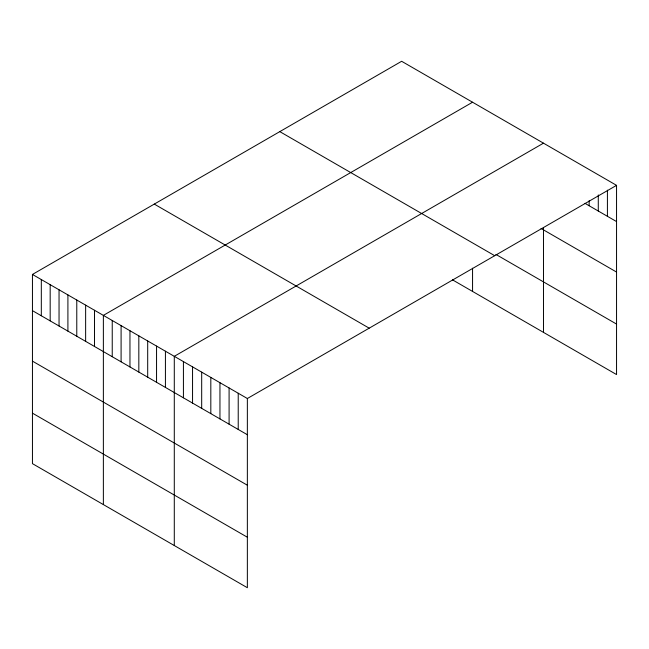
<?xml version="1.0" encoding="UTF-8"?>
<svg xmlns="http://www.w3.org/2000/svg" width="649" height="649" viewBox="0 0 649 649"><rect width="100%" height="100%" fill="white"/><g stroke="black" fill="none" stroke-linecap="round" stroke-linejoin="round"><path stroke-width="0.97" d="M616.55 185.354L247.358 398.51L247.358 587.718L32.45 463.646L32.45 274.438L401.642 61.282L616.55 185.354L616.55 374.562L452.418 279.8M472.561 102.226L103.369 315.382L103.369 504.589M543.481 143.169L174.289 356.325L174.289 545.533M585 203.356L616.55 221.577M541.063 228.48L616.55 272.061M495.933 254.44L616.55 324.078M279.808 131.625L494.716 255.698M154.284 204.094L369.192 328.167M32.45 274.438L247.358 398.51M32.45 310.652L247.358 434.725M32.45 361.136L247.358 485.217M32.45 413.153L247.358 537.234M607.415 190.141L607.415 216.304M598.281 194.927L598.281 211.03M589.146 200.719L589.146 205.757M543.481 227.856L543.481 332.377M472.561 268.207L472.561 291.433M238.224 393.237L238.224 429.451M229.089 387.964L229.089 424.178M219.954 382.691L219.954 418.905M210.82 377.418L210.82 413.632M201.685 372.145L201.685 408.359M192.55 366.872L192.55 403.086M183.424 361.598L183.424 397.813M165.422 351.206L165.422 387.421M156.555 346.087L156.555 382.302M147.696 340.968L147.696 377.191M138.829 335.849L138.829 372.072M129.962 330.73L129.962 366.953M121.095 325.62L121.095 361.834M112.236 320.501L112.236 356.715M94.503 310.263L94.503 346.477M85.636 305.144L85.636 341.358M76.777 300.025L76.777 336.239M67.91 294.906L67.91 331.128M59.043 289.787L59.043 326.009M50.176 284.668L50.176 320.89M41.317 279.557L41.317 315.771"/></g></svg>
